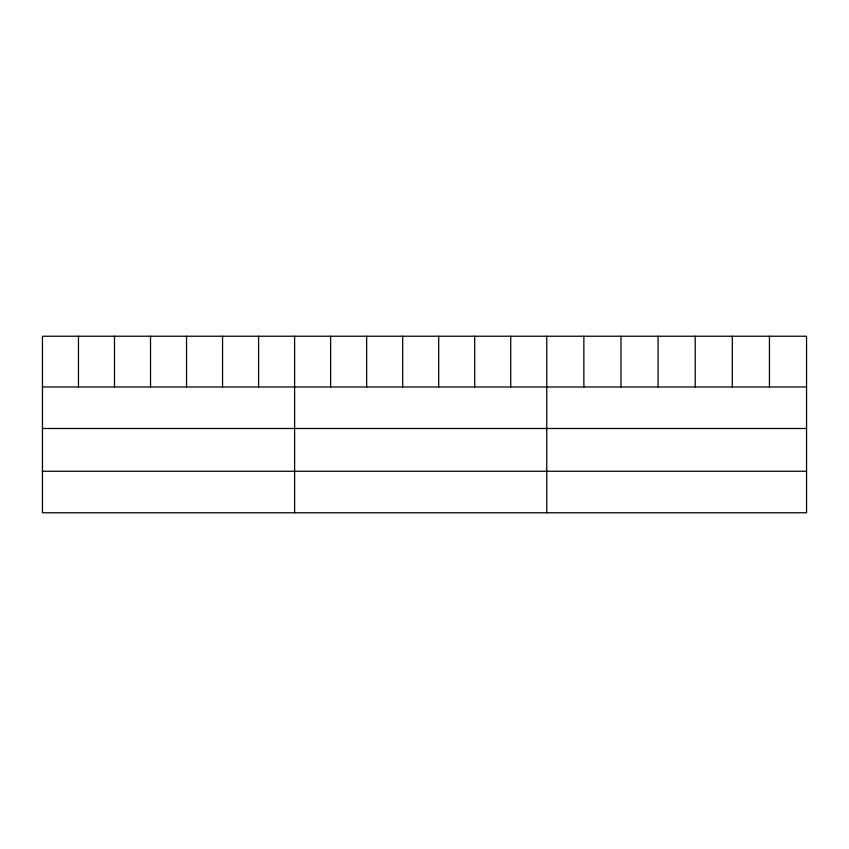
<?xml version="1.0" encoding="UTF-8"?>
<svg xmlns="http://www.w3.org/2000/svg" width="849" height="849" viewBox="0 0 849 849"><rect width="100%" height="100%" fill="white"/><g stroke="black" fill="none" stroke-linecap="round" stroke-linejoin="round"><path stroke-width="1.27" d="M806.55 386.974L806.55 512.764L42.45 512.764L42.45 336.236L806.55 336.236L806.55 386.974L42.45 386.974M42.45 428.48L806.55 428.48M42.45 471.259L806.55 471.259M769.438 336.236L769.438 386.974M732.326 336.236L732.326 386.974M695.214 336.236L695.214 386.974M658.092 336.236L658.092 386.974M620.98 336.236L620.98 386.974M583.868 336.236L583.868 386.974M546.756 336.236L546.756 512.764M510.737 336.236L510.737 386.974M474.708 336.236L474.708 386.974M438.689 336.236L438.689 386.974M402.67 336.236L402.67 386.974M366.651 336.236L366.651 386.974M330.622 336.236L330.622 386.974M294.603 336.236L294.603 512.764M258.584 336.236L258.584 386.974M222.555 336.236L222.555 386.974M186.536 336.236L186.536 386.974M150.517 336.236L150.517 386.974M114.498 336.236L114.498 386.974M78.469 336.236L78.469 386.974"/></g></svg>
